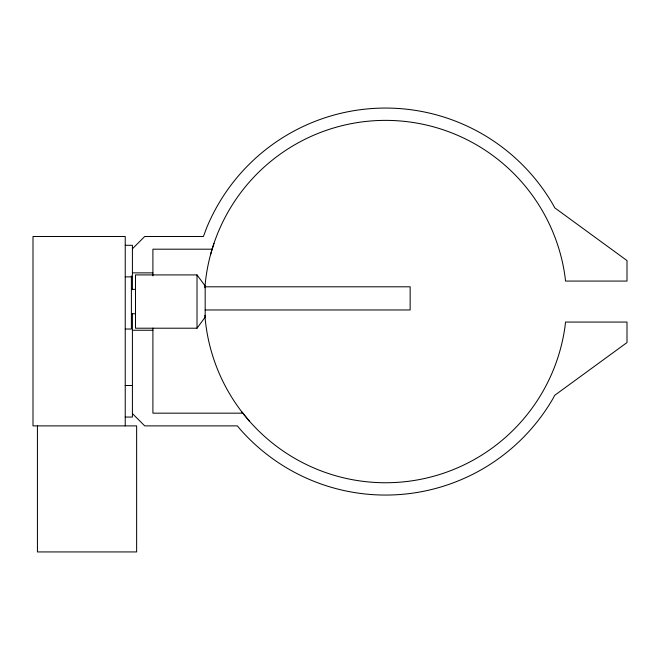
<?xml version="1.0" encoding="UTF-8"?>
<svg xmlns="http://www.w3.org/2000/svg" width="660" height="660" viewBox="0 0 660 660"><rect width="100%" height="100%" fill="white"/><g stroke="black" fill="none" stroke-linecap="round" stroke-linejoin="round"><path stroke-width="0.99" d="M210.532 254.669L213.972 243.317M197.01 328.21L205.177 317.138L205.177 285.986L197.01 274.915L135.49 274.915L135.49 328.21L197.01 328.21L197.01 274.915M132.412 248.787L144.713 236.486L203.404 236.486L206.778 227.51A193.504 193.504 0 0 1 553.13 204.814L554.746 207.842L627 260.568L627 281.069L565.505 281.069L565.199 277.909A181.195 181.195 0 0 0 204.889 287.743M125.235 245.297L132.412 245.297L132.412 289.74M212.19 249.191L152.905 249.191L152.905 275.839M132.412 272.869L152.905 272.869M125.235 276.862L132.412 276.862M205.177 286.803L410.149 286.803L410.149 309.969L205.177 309.969M131.389 289.369L135.49 289.369M131.389 313.756L135.49 313.756M125.235 329.026L131.389 329.026L131.389 275.946M132.412 330.256L152.905 330.256M125.235 385.498L132.412 385.498M242.872 413.168L152.905 413.168L152.905 328.078M125.235 417.062L132.412 417.062L132.412 313.385M132.412 413.581L144.713 425.882L237.386 425.882L240.075 429.148A193.504 193.504 0 0 0 553.13 398.31L554.746 395.282L627 342.557L627 322.063L565.505 322.063L565.199 325.215A181.195 181.195 0 0 1 204.889 315.381M241.799 411.865L249.323 421.03M125.235 425.882L125.235 236.486L33 236.486L33 425.882L136.636 425.882L136.636 551.933L37.43 551.933L37.43 425.882"/></g></svg>
